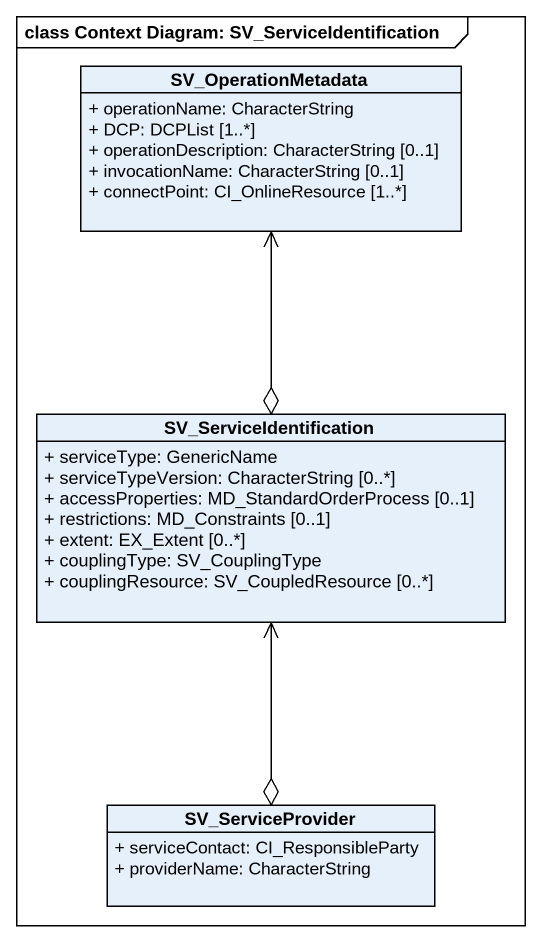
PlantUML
@startuml
mainframe class Context Diagram: SV_ServiceIdentification
hide circle
hide empty members
skinparam classAttributeIconSize 0
class SV_OperationMetadata {
  + operationName: CharacterString
  + DCP: DCPList [1..*]
  + operationDescription: CharacterString [0..1]
  + invocationName: CharacterString [0..1]
  + connectPoint: CI_OnlineResource [1..*]
}
class SV_ServiceIdentification {
  + serviceType: GenericName
  + serviceTypeVersion: CharacterString [0..*]
  + accessProperties: MD_StandardOrderProcess [0..1]
  + restrictions: MD_Constraints [0..1]
  + extent: EX_Extent [0..*]
  + couplingType: SV_CouplingType
  + couplingResource: SV_CoupledResource [0..*]
}
class SV_ServiceProvider {
  + serviceContact: CI_ResponsibleParty
  + providerName: CharacterString
}
SV_ServiceIdentification o-up-> SV_OperationMetadata
SV_ServiceProvider o-up-> SV_ServiceIdentification
@enduml
